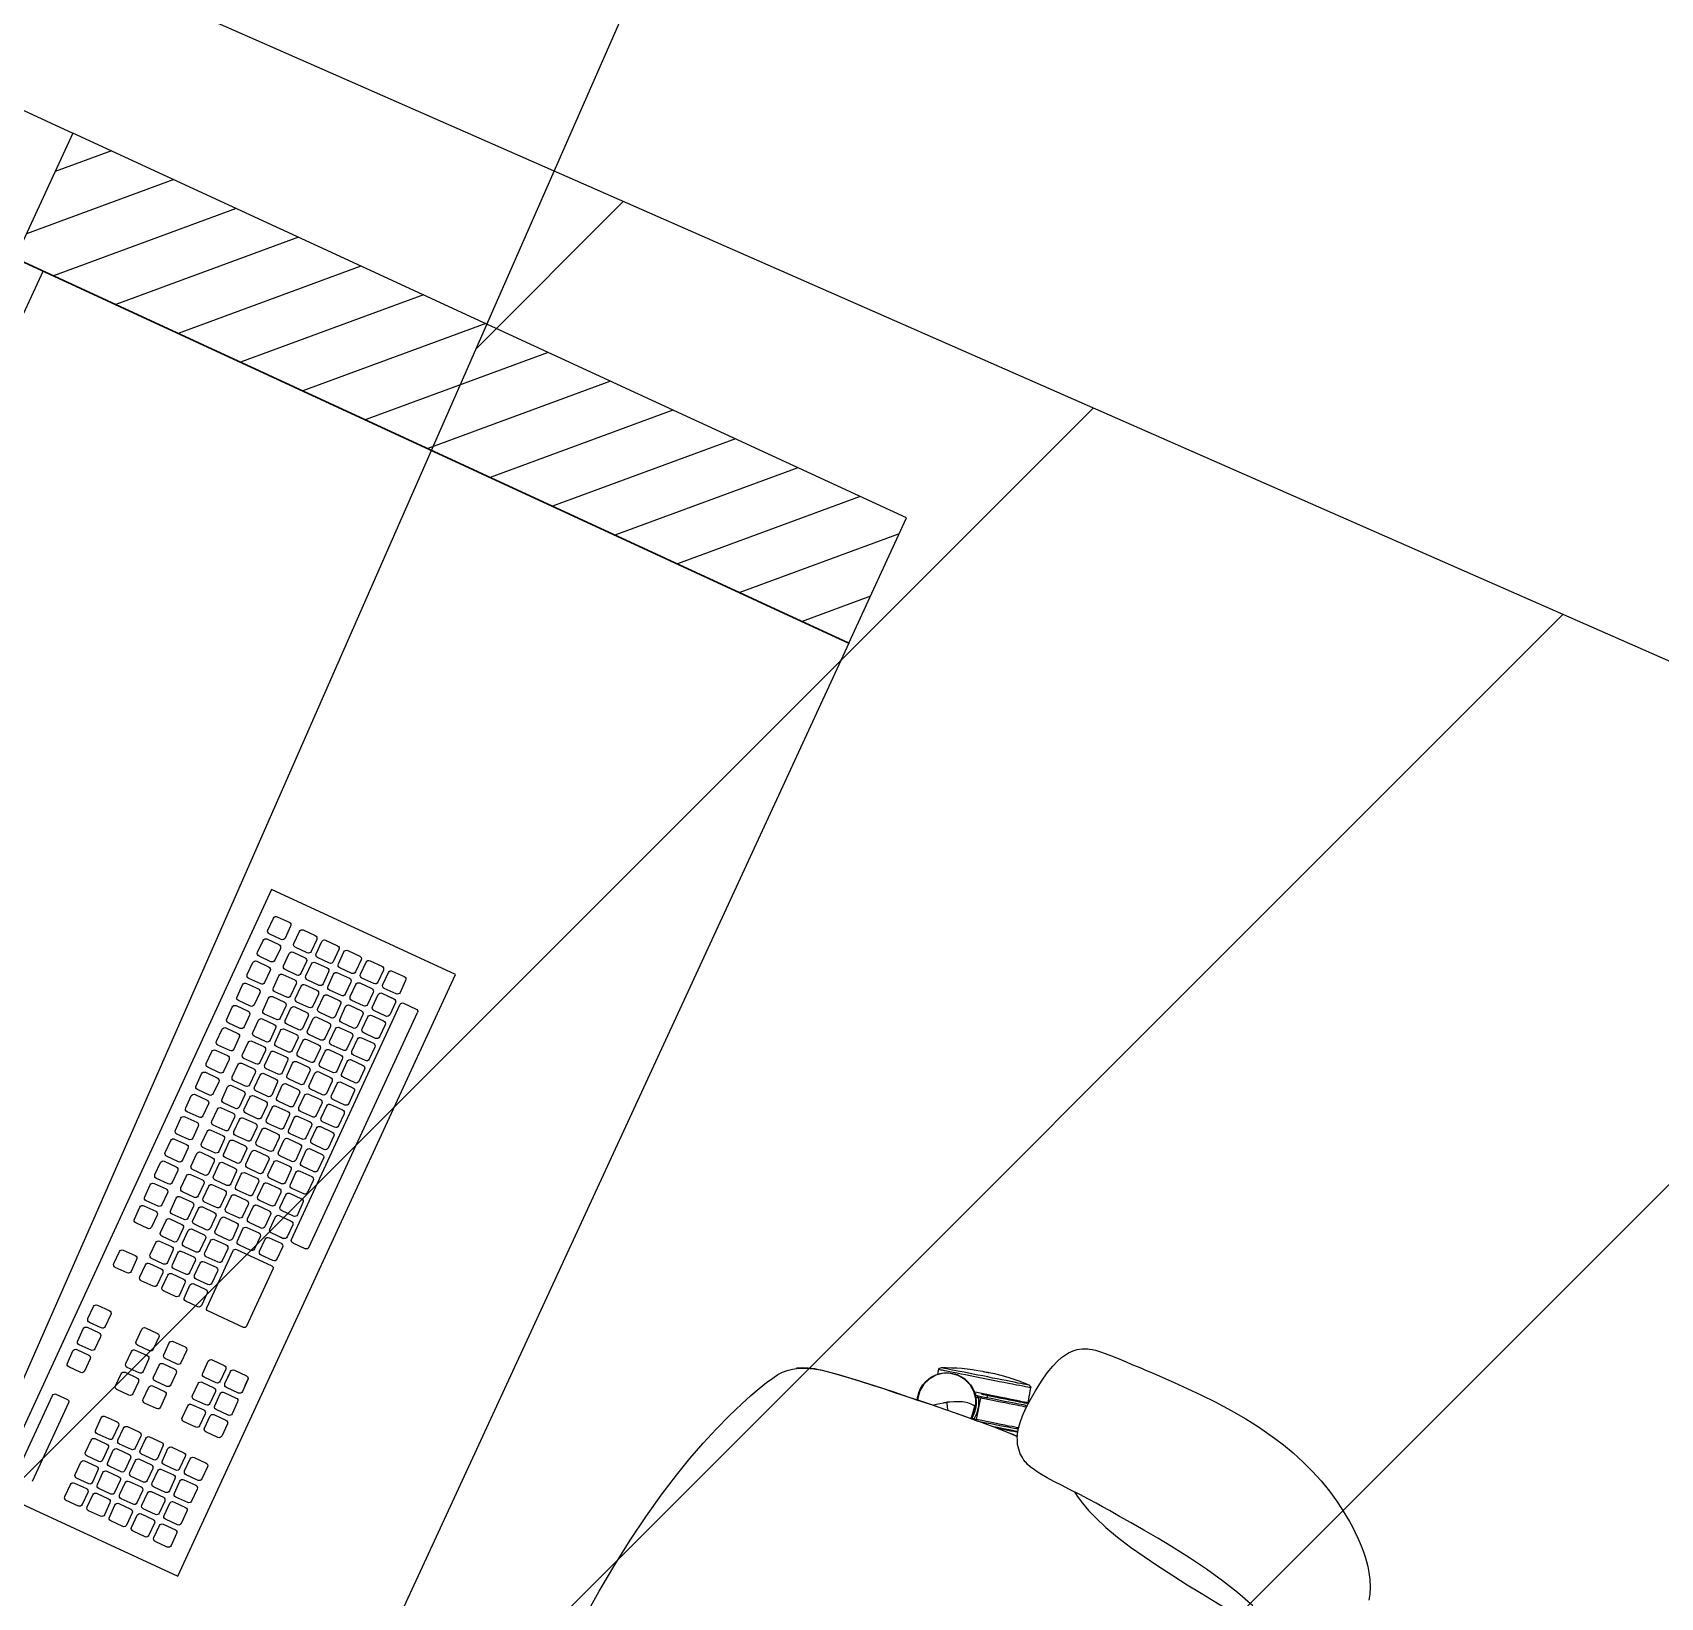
# Model space of a CAD drawing. Header units: millimetres. Extents: x -3 to 87.1, y -29 to 24.
# Drawn here: x 50.957 to 52.02, y 11.609 to 12.632 of the extents above; entities that cross this region are included whole.
import ezdxf

# ---------------------------------------------------------------- set-up
doc = ezdxf.new("R2010")
doc.units = ezdxf.units.MM
doc.layers.add('AR-MOB', color=2, linetype='Continuous')
doc.layers.add('MALHA PARA NUMERAÇÃO DE SALAS', color=1, linetype='Continuous')

# ---------------------------------------------------------------- blocks, each defined once
blk = doc.blocks.new('numeracao de salas anexo2')
at = {"layer": 'MALHA PARA NUMERAÇÃO DE SALAS'}
h = blk.add_hatch(dxfattribs=at)
h.set_pattern_fill('ANSI31', color=256, scale=2.5, style=0)
h.set_pattern_definition([(45, (100.34865, 6.72668), (-0.2209709, 0.2209709), [])])
h.paths.add_polyline_path([(78.9267, -20.5547), (78.0004, -19.7154), (73.4344, -24.7544), (74.3607, -25.5937), (76.2132, -27.2724), (77.8903, -28.792, -0.024814), (81.404, -22.7995), (80.7792, -22.2334)])
h.paths.add_polyline_path([(79.4914, -16.2083), (84.0574, -11.1693), (82.2048, -9.4906), (81.2786, -8.6513), (76.7125, -13.6903)])
h.paths.add_polyline_path([(74.2952, -16.358), (73.369, -15.5186), (71.5164, -13.84), (66.9504, -18.879), (68.8029, -20.5576), (69.7292, -21.397)])
h.paths.add_polyline_path([(73.9337, -11.1723), (78.4997, -6.1333), (76.4235, -4.3092), (75.3579, -3.4294), (71.029, -8.6724), (72.0142, -9.4858)])
h.paths.add_polyline_path([(68.7372, -11.4482), (67.7947, -10.6699), (65.8626, -9.172), (61.779, -14.6093), (63.5462, -15.9794), (64.4083, -16.6912)])
h.paths.add_polyline_path([(62.8755, -7.0457), (61.8654, -6.3574), (59.8039, -5.0433), (56.2372, -10.8329), (58.1228, -12.0348), (59.0467, -12.6644)])
h.paths.add_polyline_path([(56.634, -3.2006), (55.5649, -2.608), (53.3913, -1.4889), (50.3718, -7.5817), (52.3598, -8.6053), (53.3377, -9.1473)])
h.paths.add_polyline_path([(50.0655, 0.0548), (48.9465, 0.5466), (46.6793, 1.4612), (44.2324, -4.8833), (46.3061, -5.7198), (47.3297, -6.1697)])
h.paths.add_polyline_path([(43.2257, 2.6927), (42.0662, 3.0797), (39.7246, 3.782), (39.7228, 3.7825), (37.871, -2.7605), (40.0129, -3.4029), (41.0734, -3.7568)])
h.paths.add_polyline_path([(36.1723, 4.691), (34.9851, 4.9691), (32.586, 5.4539), (31.3415, -1.2312), (33.5334, -1.6741), (34.6219, -1.9291)])
h.paths.add_polyline_path([(28.9666, 6.0419), (27.7546, 6.2008), (25.324, 6.4628), (24.6991, -0.3085), (26.9223, -0.5481), (28.0298, -0.7019)])
h.paths.add_polyline_path([(21.6659, 6.7156), (20.4444, 6.7625), (18, 6.8), (18, 0), (20.2358, -0.0343), (21.3527, -0.0857)])
h.paths.add_polyline_path([(14.25, 6.8), (10.5, 6.8), (10.5, 0), (14.25, 0)])
h.paths.add_polyline_path([(6.75, 6.8), (3, 6.8), (3, 0), (6.75, 0)])
h.paths.add_polyline_path([(10.5, 10.4), (10.5, 17.2), (6.75, 17.2), (6.75, 10.4)])
h.paths.add_polyline_path([(14.25, 10.4), (15.5, 10.4), (18, 10.4), (18, 17.2), (14.25, 17.2)])
h.paths.add_polyline_path([(26.2797, 16.8188), (23.5241, 17.0305), (22.1437, 17.0941), (21.831, 10.3021), (23.1072, 10.2433), (25.6548, 10.0475)])
h.paths.add_polyline_path([(33.2448, 8.9931), (34.4892, 15.6783), (31.7649, 16.1423), (30.3962, 16.3325), (29.4606, 9.598), (30.726, 9.4222)])
h.paths.add_polyline_path([(38.2371, 7.9044), (40.7032, 7.2464), (42.555, 13.7894), (39.8891, 14.5007), (38.5435, 14.8159), (36.9931, 8.1958)])
h.paths.add_polyline_path([(45.577, 5.7028), (47.9747, 4.82), (50.4217, 11.1645), (47.8281, 12.1194), (46.5174, 12.5568), (44.3651, 6.1072)])
h.paths.add_polyline_path([(54.9899, 1.7367), (58.0095, 7.8295), (55.5147, 9.0186), (54.2497, 9.5746), (51.5139, 3.3501), (52.6834, 2.836)])
h.paths.add_polyline_path([(68.0246, -6.2935), (72.1082, -0.8562), (69.8732, 0.7694), (68.7313, 1.5476), (64.9025, -4.0711), (65.9582, -4.7905)])
h.paths.add_polyline_path([(76.5606, -24.8181), (77.711, -24.951), (77.8212, -23.9974), (76.6707, -23.8645)], flags=24)
h.paths.add_polyline_path([(78.7386, -13.5501), (80.2221, -13.7215), (80.3322, -12.7679), (78.8488, -12.5965)], flags=24)
h.paths.add_polyline_path([(69.3105, -18.5022), (70.7606, -18.6697), (70.8708, -17.716), (69.4206, -17.5485)], flags=24)
h.paths.add_polyline_path([(73.3404, -8.3083), (74.7906, -8.4758), (74.9007, -7.5222), (73.4506, -7.3546)], flags=24)
h.paths.add_polyline_path([(64.1798, -13.7228), (65.5967, -13.8865), (65.7069, -12.9328), (64.29, -12.7691)], flags=24)
h.paths.add_polyline_path([(58.3289, -9.6831), (59.6458, -9.8353), (59.756, -8.8816), (58.439, -8.7295)], flags=24)
h.paths.add_polyline_path([(52.4353, -6.0336), (53.7522, -6.1858), (53.8624, -5.2321), (52.5455, -5.08)], flags=24)
h.paths.add_polyline_path([(46.2283, -3.0394), (47.3787, -3.1723), (47.4889, -2.2187), (46.3385, -2.0858)], flags=24)
h.paths.add_polyline_path([(39.6934, -0.6437), (41.1435, -0.8112), (41.2537, 0.1424), (39.8035, 0.31)], flags=24)
h.paths.add_polyline_path([(32.8452, 0.9864), (34.2621, 0.8227), (34.3723, 1.7763), (32.9554, 1.94)], flags=24)
h.paths.add_polyline_path([(26.0913, 2.3261), (27.5415, 2.1586), (27.6516, 3.1122), (26.2015, 3.2798)], flags=24)
h.paths.add_polyline_path([(19.0933, 2.686), (20.5434, 2.5185), (20.6536, 3.4722), (19.2034, 3.6397)], flags=24)
h.paths.add_polyline_path([(11.7477, 2.7289), (12.8982, 2.596), (13.0083, 3.5497), (11.8579, 3.6826)], flags=24)
h.paths.add_polyline_path([(4.0978, 2.7462), (5.548, 2.5787), (5.6582, 3.5323), (4.208, 3.6999)], flags=24)
h.paths.add_polyline_path([(7.8478, 12.9462), (9.298, 12.7787), (9.4082, 13.7323), (7.958, 13.8999)], flags=24)
h.paths.add_polyline_path([(15.3478, 12.9462), (16.798, 12.7787), (16.9082, 13.7323), (15.458, 13.8999)], flags=24)
h.paths.add_polyline_path([(23.0651, 12.5259), (24.5486, 12.3546), (24.6588, 13.3082), (23.1753, 13.4796)], flags=24)
h.paths.add_polyline_path([(31.0926, 11.3351), (32.5428, 11.1676), (32.6529, 12.1212), (31.2028, 12.2888)], flags=24)
h.paths.add_polyline_path([(38.7444, 9.6765), (40.1612, 9.5128), (40.2714, 10.4665), (38.8545, 10.6302)], flags=24)
h.paths.add_polyline_path([(46.2357, 7.2023), (47.6858, 7.0348), (47.796, 7.9884), (46.3459, 8.156)], flags=24)
h.paths.add_polyline_path([(53.3879, 4.1836), (54.7048, 4.0314), (54.815, 4.9851), (53.498, 5.1372)], flags=24)
h.paths.add_polyline_path([(67.1642, -3.6386), (68.4812, -3.7908), (68.5914, -2.8371), (67.2744, -2.685)], flags=24)
blk.add_line((45.9642, -9.2764), (55.621, 12.6945), dxfattribs=at)
blk.add_lwpolyline([(0, 17.2), (18, 17.2), (20.7634, 17.1576), (23.5241, 17.0305), (26.2797, 16.8188), (29.0275, 16.5226), (31.7649, 16.1423), (34.4893, 15.6783), (37.2029, 15.1299), (39.8891, 14.5007), (42.555, 13.7894), (45.2066, 12.9942), (47.8281, 12.1194), (50.4217, 11.1645), (52.9847, 10.1306), (55.5147, 9.0186), (58.0095, 7.8295), (60.4667, 6.5644)], dxfattribs=at)
blk = doc.blocks.new('A$C009E3A51')
blk.add_blockref('numeracao de salas anexo2', (-3.1565, 0.0083))
blk = doc.blocks.new('MESA RECEPÇÃO COM BIOMBO')
at = {"color": 253}
for p, q in [((77.8413, 98.0918), (77.869, 98.1195)), ((77.8413, 98.0469), (77.9139, 98.1195)), ((77.8413, 98.002), (77.9313, 98.092)), ((77.8413, 97.9571), (77.9313, 98.0471)), ((77.8413, 97.9122), (77.9313, 98.0022)), ((77.8413, 97.8673), (77.9313, 97.9573)), ((77.8413, 97.8224), (77.9313, 97.9124)), ((77.8413, 97.7775), (77.9313, 97.8675)), ((77.8413, 97.7326), (77.9313, 97.8226)), ((77.8413, 97.6877), (77.9313, 97.7777)), ((77.8413, 97.6427), (77.9313, 97.7327)), ((77.8413, 97.5978), (77.9313, 97.6878)), ((77.8413, 97.5529), (77.9313, 97.6429)), ((77.8527, 97.5195), (77.9313, 97.598)), ((77.8976, 97.5195), (77.9313, 97.5531))]:
    blk.add_line(p, q, dxfattribs=at)
at = {"color": 3, "lineweight": 30}
blk.add_line((77.9313, 98.1195), (77.9313, 97.5195), dxfattribs=at)
at = {"color": 2}
for p, q in [((77.9313, 98.0995), (79.3313, 98.0995)), ((77.9313, 97.5195), (79.3313, 97.5195))]:
    blk.add_line(p, q, dxfattribs=at)
at = {"color": 252}
for p, q in [((78.5942, 97.7841), (78.5942, 97.7758)), ((78.6525, 97.7857), (78.5958, 97.7857)), ((78.5958, 97.7742), (78.6525, 97.7742)), ((78.4589, 97.7167), (78.4589, 97.6912)), ((78.5016, 97.7183), (78.4605, 97.7183)), ((78.5032, 97.6912), (78.5032, 97.7167)), ((78.267, 97.6962), (78.267, 97.6919)), ((78.4395, 97.6962), (78.4395, 97.6919)), ((78.267, 97.6851), (78.267, 97.6758)), ((78.4379, 97.6867), (78.2686, 97.6867)), ((78.4395, 97.6851), (78.4395, 97.6758)), ((78.4605, 97.6896), (78.5016, 97.6896)), ((78.5373, 97.6867), (78.5329, 97.6867)), ((78.4379, 97.6742), (78.2686, 97.6742)), ((78.5373, 97.6742), (78.5329, 97.6742))]:
    blk.add_line(p, q, dxfattribs=at)
at = {"color": 2}
for points in [[(77.8413, 98.1195), (77.9313, 98.1195), (77.9313, 98.2095), (77.8413, 98.2095)], [(78.6687, 97.6619), (78.2358, 97.6619), (78.2358, 97.7944), (78.6687, 97.7944)]]:
    blk.add_lwpolyline(points, close=True, dxfattribs=at)
at = {"color": 3}
blk.add_lwpolyline([(77.9313, 98.1195), (77.9313, 97.5195), (77.8413, 97.5195), (77.8413, 98.1195), (77.9313, 98.1195)], dxfattribs=at)
at = {"color": 252}
for points in [[(78.2503, 97.7836), (78.2503, 97.775, 0.414214), (78.2522, 97.7731), (78.2608, 97.7731, 0.414214), (78.2627, 97.775), (78.2627, 97.7836, 0.414214), (78.2608, 97.7855), (78.2522, 97.7855, 0.414214)], [(78.2663, 97.7836), (78.2663, 97.775, 0.414214), (78.2682, 97.7731), (78.2768, 97.7731, 0.414214), (78.2787, 97.775), (78.2787, 97.7836, 0.414214), (78.2768, 97.7855), (78.2682, 97.7855, 0.414214)], [(78.2823, 97.7836), (78.2823, 97.775, 0.414214), (78.2842, 97.7731), (78.2928, 97.7731, 0.414214), (78.2947, 97.775), (78.2947, 97.7836, 0.414214), (78.2928, 97.7855), (78.2842, 97.7855, 0.414214)], [(78.2983, 97.7836), (78.2983, 97.775, 0.414214), (78.3002, 97.7731), (78.3088, 97.7731, 0.414214), (78.3107, 97.775), (78.3107, 97.7836, 0.414214), (78.3088, 97.7855), (78.3002, 97.7855, 0.414214)], [(78.3143, 97.7836), (78.3143, 97.775, 0.414214), (78.3162, 97.7731), (78.3248, 97.7731, 0.414214), (78.3267, 97.775), (78.3267, 97.7836, 0.414214), (78.3248, 97.7855), (78.3162, 97.7855, 0.414214)], [(78.3303, 97.7836), (78.3303, 97.775, 0.414214), (78.3322, 97.7731), (78.3408, 97.7731, 0.414214), (78.3427, 97.775), (78.3427, 97.7836, 0.414214), (78.3408, 97.7855), (78.3322, 97.7855, 0.414214)], [(78.3463, 97.7836), (78.3463, 97.775, 0.414214), (78.3482, 97.7731), (78.3568, 97.7731, 0.414214), (78.3587, 97.775), (78.3587, 97.7836, 0.414214), (78.3568, 97.7855), (78.3482, 97.7855, 0.414214)], [(78.3623, 97.7836), (78.3623, 97.775, 0.414214), (78.3642, 97.7731), (78.3728, 97.7731, 0.414214), (78.3747, 97.775), (78.3747, 97.7836, 0.414214), (78.3728, 97.7855), (78.3642, 97.7855, 0.414214)], [(78.3783, 97.7836), (78.3783, 97.775, 0.414214), (78.3802, 97.7731), (78.3888, 97.7731, 0.414214), (78.3907, 97.775), (78.3907, 97.7836, 0.414214), (78.3888, 97.7855), (78.3802, 97.7855, 0.414214)], [(78.3943, 97.7836), (78.3943, 97.775, 0.414214), (78.3962, 97.7731), (78.4048, 97.7731, 0.414214), (78.4067, 97.775), (78.4067, 97.7836, 0.414214), (78.4048, 97.7855), (78.3962, 97.7855, 0.414214)], [(78.4103, 97.7836), (78.4103, 97.775, 0.414214), (78.4122, 97.7731), (78.4208, 97.7731, 0.414214), (78.4227, 97.775), (78.4227, 97.7836, 0.414214), (78.4208, 97.7855), (78.4122, 97.7855, 0.414214)], [(78.4263, 97.7836), (78.4263, 97.775, 0.414214), (78.4282, 97.7731), (78.4368, 97.7731, 0.414214), (78.4387, 97.775), (78.4387, 97.7836, 0.414214), (78.4368, 97.7855), (78.4282, 97.7855, 0.414214)], [(78.4423, 97.7836), (78.4423, 97.775, 0.414214), (78.4442, 97.7731), (78.4528, 97.7731, 0.414214), (78.4547, 97.775), (78.4547, 97.7836, 0.414214), (78.4528, 97.7855), (78.4442, 97.7855, 0.414214)], [(78.4583, 97.7836), (78.4583, 97.775, 0.414214), (78.4602, 97.7731), (78.4688, 97.7731, 0.414214), (78.4707, 97.775), (78.4707, 97.7836, 0.414214), (78.4688, 97.7855), (78.4602, 97.7855, 0.414214)], [(78.4903, 97.7836), (78.4903, 97.775, 0.414214), (78.4922, 97.7731), (78.5008, 97.7731, 0.414214), (78.5027, 97.775), (78.5027, 97.7836, 0.414214), (78.5008, 97.7855), (78.4922, 97.7855, 0.414214)], [(78.53, 97.7839), (78.53, 97.7753, 0.414214), (78.5319, 97.7734), (78.5406, 97.7734, 0.414214), (78.5425, 97.7753), (78.5425, 97.7839, 0.414214), (78.5406, 97.7858), (78.5319, 97.7858, 0.414214)], [(78.546, 97.7839), (78.546, 97.7753, 0.414214), (78.5479, 97.7734), (78.5566, 97.7734, 0.414214), (78.5585, 97.7753), (78.5585, 97.7839, 0.414214), (78.5566, 97.7858), (78.5479, 97.7858, 0.414214)], [(78.562, 97.7839), (78.562, 97.7753, 0.414214), (78.5639, 97.7734), (78.5726, 97.7734, 0.414214), (78.5745, 97.7753), (78.5745, 97.7839, 0.414214), (78.5726, 97.7858), (78.5639, 97.7858, 0.414214)], [(78.251, 97.7645), (78.251, 97.7559, 0.414214), (78.2529, 97.754), (78.2616, 97.754, 0.414214), (78.2635, 97.7559), (78.2635, 97.7645, 0.414214), (78.2616, 97.7664), (78.2529, 97.7664, 0.414214)], [(78.267, 97.7645), (78.267, 97.7559, 0.414214), (78.2689, 97.754), (78.2776, 97.754, 0.414214), (78.2795, 97.7559), (78.2795, 97.7645, 0.414214), (78.2776, 97.7664), (78.2689, 97.7664, 0.414214)], [(78.283, 97.7645), (78.283, 97.7559, 0.414214), (78.2849, 97.754), (78.2936, 97.754, 0.414214), (78.2955, 97.7559), (78.2955, 97.7645, 0.414214), (78.2936, 97.7664), (78.2849, 97.7664, 0.414214)], [(78.299, 97.7645), (78.299, 97.7559, 0.414214), (78.3009, 97.754), (78.3096, 97.754, 0.414214), (78.3115, 97.7559), (78.3115, 97.7645, 0.414214), (78.3096, 97.7664), (78.3009, 97.7664, 0.414214)], [(78.315, 97.7645), (78.315, 97.7559, 0.414214), (78.3169, 97.754), (78.3256, 97.754, 0.414214), (78.3275, 97.7559), (78.3275, 97.7645, 0.414214), (78.3256, 97.7664), (78.3169, 97.7664, 0.414214)], [(78.331, 97.7645), (78.331, 97.7559, 0.414214), (78.3329, 97.754), (78.3416, 97.754, 0.414214), (78.3435, 97.7559), (78.3435, 97.7645, 0.414214), (78.3416, 97.7664), (78.3329, 97.7664, 0.414214)], [(78.347, 97.7645), (78.347, 97.7559, 0.414214), (78.3489, 97.754), (78.3576, 97.754, 0.414214), (78.3595, 97.7559), (78.3595, 97.7645, 0.414214), (78.3576, 97.7664), (78.3489, 97.7664, 0.414214)], [(78.363, 97.7645), (78.363, 97.7559, 0.414214), (78.3649, 97.754), (78.3736, 97.754, 0.414214), (78.3755, 97.7559), (78.3755, 97.7645, 0.414214), (78.3736, 97.7664), (78.3649, 97.7664, 0.414214)], [(78.379, 97.7645), (78.379, 97.7559, 0.414214), (78.3809, 97.754), (78.3896, 97.754, 0.414214), (78.3915, 97.7559), (78.3915, 97.7645, 0.414214), (78.3896, 97.7664), (78.3809, 97.7664, 0.414214)], [(78.395, 97.7645), (78.395, 97.7559, 0.414214), (78.3969, 97.754), (78.4056, 97.754, 0.414214), (78.4075, 97.7559), (78.4075, 97.7645, 0.414214), (78.4056, 97.7664), (78.3969, 97.7664, 0.414214)], [(78.411, 97.7645), (78.411, 97.7559, 0.414214), (78.4129, 97.754), (78.4216, 97.754, 0.414214), (78.4235, 97.7559), (78.4235, 97.7645, 0.414214), (78.4216, 97.7664), (78.4129, 97.7664, 0.414214)], [(78.427, 97.7645), (78.427, 97.7559, 0.414214), (78.4289, 97.754), (78.4376, 97.754, 0.414214), (78.4395, 97.7559), (78.4395, 97.7645, 0.414214), (78.4376, 97.7664), (78.4289, 97.7664, 0.414214)], [(78.443, 97.7645), (78.443, 97.7559, 0.414214), (78.4449, 97.754), (78.4536, 97.754, 0.414214), (78.4555, 97.7559), (78.4555, 97.7645, 0.414214), (78.4536, 97.7664), (78.4449, 97.7664, 0.414214)], [(78.459, 97.7645), (78.459, 97.7559, 0.414214), (78.4609, 97.754), (78.4696, 97.754, 0.414214), (78.4715, 97.7559), (78.4715, 97.7645, 0.414214), (78.4696, 97.7664), (78.4609, 97.7664, 0.414214)], [(78.475, 97.7645), (78.475, 97.7559, 0.414214), (78.4769, 97.754), (78.4856, 97.754, 0.414214), (78.4875, 97.7559), (78.4875, 97.7645, 0.414214), (78.4856, 97.7664), (78.4769, 97.7664, 0.414214)], [(78.491, 97.7645), (78.491, 97.7559, 0.414214), (78.4929, 97.754), (78.5016, 97.754, 0.414214), (78.5035, 97.7559), (78.5035, 97.7645, 0.414214), (78.5016, 97.7664), (78.4929, 97.7664, 0.414214)], [(78.251, 97.7485), (78.251, 97.7399, 0.414214), (78.2529, 97.738), (78.2616, 97.738, 0.414214), (78.2635, 97.7399), (78.2635, 97.7485, 0.414214), (78.2616, 97.7504), (78.2529, 97.7504, 0.414214)], [(78.267, 97.7485), (78.267, 97.7399, 0.414214), (78.2689, 97.738), (78.2776, 97.738, 0.414214), (78.2795, 97.7399), (78.2795, 97.7485, 0.414214), (78.2776, 97.7504), (78.2689, 97.7504, 0.414214)], [(78.283, 97.7485), (78.283, 97.7399, 0.414214), (78.2849, 97.738), (78.2936, 97.738, 0.414214), (78.2955, 97.7399), (78.2955, 97.7485, 0.414214), (78.2936, 97.7504), (78.2849, 97.7504, 0.414214)], [(78.299, 97.7485), (78.299, 97.7399, 0.414214), (78.3009, 97.738), (78.3096, 97.738, 0.414214), (78.3115, 97.7399), (78.3115, 97.7485, 0.414214), (78.3096, 97.7504), (78.3009, 97.7504, 0.414214)], [(78.315, 97.7485), (78.315, 97.7399, 0.414214), (78.3169, 97.738), (78.3256, 97.738, 0.414214), (78.3275, 97.7399), (78.3275, 97.7485, 0.414214), (78.3256, 97.7504), (78.3169, 97.7504, 0.414214)], [(78.331, 97.7485), (78.331, 97.7399, 0.414214), (78.3329, 97.738), (78.3416, 97.738, 0.414214), (78.3435, 97.7399), (78.3435, 97.7485, 0.414214), (78.3416, 97.7504), (78.3329, 97.7504, 0.414214)], [(78.347, 97.7485), (78.347, 97.7399, 0.414214), (78.3489, 97.738), (78.3576, 97.738, 0.414214), (78.3595, 97.7399), (78.3595, 97.7485, 0.414214), (78.3576, 97.7504), (78.3489, 97.7504, 0.414214)], [(78.363, 97.7485), (78.363, 97.7399, 0.414214), (78.3649, 97.738), (78.3736, 97.738, 0.414214), (78.3755, 97.7399), (78.3755, 97.7485, 0.414214), (78.3736, 97.7504), (78.3649, 97.7504, 0.414214)], [(78.379, 97.7485), (78.379, 97.7399, 0.414214), (78.3809, 97.738), (78.3896, 97.738, 0.414214), (78.3915, 97.7399), (78.3915, 97.7485, 0.414214), (78.3896, 97.7504), (78.3809, 97.7504, 0.414214)], [(78.395, 97.7485), (78.395, 97.7399, 0.414214), (78.3969, 97.738), (78.4056, 97.738, 0.414214), (78.4075, 97.7399), (78.4075, 97.7485, 0.414214), (78.4056, 97.7504), (78.3969, 97.7504, 0.414214)], [(78.411, 97.7485), (78.411, 97.7399, 0.414214), (78.4129, 97.738), (78.4216, 97.738, 0.414214), (78.4235, 97.7399), (78.4235, 97.7485, 0.414214), (78.4216, 97.7504), (78.4129, 97.7504, 0.414214)], [(78.427, 97.7485), (78.427, 97.7399, 0.414214), (78.4289, 97.738), (78.4376, 97.738, 0.414214), (78.4395, 97.7399), (78.4395, 97.7485, 0.414214), (78.4376, 97.7504), (78.4289, 97.7504, 0.414214)], [(78.443, 97.7485), (78.443, 97.7399, 0.414214), (78.4449, 97.738), (78.4536, 97.738, 0.414214), (78.4555, 97.7399), (78.4555, 97.7485, 0.414214), (78.4536, 97.7504), (78.4449, 97.7504, 0.414214)], [(78.459, 97.7485), (78.459, 97.7399, 0.414214), (78.4609, 97.738), (78.4696, 97.738, 0.414214), (78.4715, 97.7399), (78.4715, 97.7485, 0.414214), (78.4696, 97.7504), (78.4609, 97.7504, 0.414214)], [(78.475, 97.7485), (78.475, 97.7399, 0.414214), (78.4769, 97.738), (78.4856, 97.738, 0.414214), (78.4875, 97.7399), (78.4875, 97.7485, 0.414214), (78.4856, 97.7504), (78.4769, 97.7504, 0.414214)], [(78.491, 97.7485), (78.491, 97.7399, 0.414214), (78.4929, 97.738), (78.5016, 97.738, 0.414214), (78.5035, 97.7399), (78.5035, 97.7485, 0.414214), (78.5016, 97.7504), (78.4929, 97.7504, 0.414214)], [(78.5303, 97.7491), (78.5303, 97.7405, 0.414214), (78.5322, 97.7386), (78.5409, 97.7386, 0.414214), (78.5428, 97.7405), (78.5428, 97.7491, 0.414214), (78.5409, 97.751), (78.5322, 97.751, 0.414214)], [(78.5463, 97.7491), (78.5463, 97.7405, 0.414214), (78.5482, 97.7386), (78.5569, 97.7386, 0.414214), (78.5588, 97.7405), (78.5588, 97.7491, 0.414214), (78.5569, 97.751), (78.5482, 97.751, 0.414214)], [(78.5623, 97.7491), (78.5623, 97.7405, 0.414214), (78.5642, 97.7386), (78.5729, 97.7386, 0.414214), (78.5748, 97.7405), (78.5748, 97.7491, 0.414214), (78.5729, 97.751), (78.5642, 97.751, 0.414214)], [(78.5939, 97.7488), (78.5939, 97.7401, 0.414214), (78.5958, 97.7383), (78.6045, 97.7383, 0.414214), (78.6064, 97.7401), (78.6064, 97.7488, 0.414214), (78.6045, 97.7507), (78.5958, 97.7507, 0.414214)], [(78.6099, 97.7488), (78.6099, 97.7401, 0.414214), (78.6118, 97.7383), (78.6205, 97.7383, 0.414214), (78.6224, 97.7401), (78.6224, 97.7488, 0.414214), (78.6205, 97.7507), (78.6118, 97.7507, 0.414214)], [(78.6259, 97.7488), (78.6259, 97.7401, 0.414214), (78.6278, 97.7383), (78.6365, 97.7383, 0.414214), (78.6384, 97.7401), (78.6384, 97.7488, 0.414214), (78.6365, 97.7507), (78.6278, 97.7507, 0.414214)], [(78.6419, 97.7488), (78.6419, 97.7401, 0.414214), (78.6438, 97.7383), (78.6525, 97.7383, 0.414214), (78.6544, 97.7401), (78.6544, 97.7488, 0.414214), (78.6525, 97.7507), (78.6438, 97.7507, 0.414214)], [(78.251, 97.7325), (78.251, 97.7239, 0.414214), (78.2529, 97.722), (78.2616, 97.722, 0.414214), (78.2635, 97.7239), (78.2635, 97.7325, 0.414214), (78.2616, 97.7344), (78.2529, 97.7344, 0.414214)], [(78.267, 97.7325), (78.267, 97.7239, 0.414214), (78.2689, 97.722), (78.2776, 97.722, 0.414214), (78.2795, 97.7239), (78.2795, 97.7325, 0.414214), (78.2776, 97.7344), (78.2689, 97.7344, 0.414214)], [(78.283, 97.7325), (78.283, 97.7239, 0.414214), (78.2849, 97.722), (78.2936, 97.722, 0.414214), (78.2955, 97.7239), (78.2955, 97.7325, 0.414214), (78.2936, 97.7344), (78.2849, 97.7344, 0.414214)], [(78.299, 97.7325), (78.299, 97.7239, 0.414214), (78.3009, 97.722), (78.3096, 97.722, 0.414214), (78.3115, 97.7239), (78.3115, 97.7325, 0.414214), (78.3096, 97.7344), (78.3009, 97.7344, 0.414214)], [(78.315, 97.7325), (78.315, 97.7239, 0.414214), (78.3169, 97.722), (78.3256, 97.722, 0.414214), (78.3275, 97.7239), (78.3275, 97.7325, 0.414214), (78.3256, 97.7344), (78.3169, 97.7344, 0.414214)], [(78.331, 97.7325), (78.331, 97.7239, 0.414214), (78.3329, 97.722), (78.3416, 97.722, 0.414214), (78.3435, 97.7239), (78.3435, 97.7325, 0.414214), (78.3416, 97.7344), (78.3329, 97.7344, 0.414214)], [(78.347, 97.7325), (78.347, 97.7239, 0.414214), (78.3489, 97.722), (78.3576, 97.722, 0.414214), (78.3595, 97.7239), (78.3595, 97.7325, 0.414214), (78.3576, 97.7344), (78.3489, 97.7344, 0.414214)], [(78.363, 97.7325), (78.363, 97.7239, 0.414214), (78.3649, 97.722), (78.3736, 97.722, 0.414214), (78.3755, 97.7239), (78.3755, 97.7325, 0.414214), (78.3736, 97.7344), (78.3649, 97.7344, 0.414214)], [(78.379, 97.7325), (78.379, 97.7239, 0.414214), (78.3809, 97.722), (78.3896, 97.722, 0.414214), (78.3915, 97.7239), (78.3915, 97.7325, 0.414214), (78.3896, 97.7344), (78.3809, 97.7344, 0.414214)], [(78.395, 97.7325), (78.395, 97.7239, 0.414214), (78.3969, 97.722), (78.4056, 97.722, 0.414214), (78.4075, 97.7239), (78.4075, 97.7325, 0.414214), (78.4056, 97.7344), (78.3969, 97.7344, 0.414214)], [(78.411, 97.7325), (78.411, 97.7239, 0.414214), (78.4129, 97.722), (78.4216, 97.722, 0.414214), (78.4235, 97.7239), (78.4235, 97.7325, 0.414214), (78.4216, 97.7344), (78.4129, 97.7344, 0.414214)], [(78.427, 97.7325), (78.427, 97.7239, 0.414214), (78.4289, 97.722), (78.4376, 97.722, 0.414214), (78.4395, 97.7239), (78.4395, 97.7325, 0.414214), (78.4376, 97.7344), (78.4289, 97.7344, 0.414214)], [(78.443, 97.7325), (78.443, 97.7239, 0.414214), (78.4449, 97.722), (78.4536, 97.722, 0.414214), (78.4555, 97.7239), (78.4555, 97.7325, 0.414214), (78.4536, 97.7344), (78.4449, 97.7344, 0.414214)], [(78.459, 97.7325), (78.459, 97.7239, 0.414214), (78.4609, 97.722), (78.4696, 97.722, 0.414214), (78.4715, 97.7239), (78.4715, 97.7325, 0.414214), (78.4696, 97.7344), (78.4609, 97.7344, 0.414214)], [(78.475, 97.7325), (78.475, 97.7239, 0.414214), (78.4769, 97.722), (78.4856, 97.722, 0.414214), (78.4875, 97.7239), (78.4875, 97.7325, 0.414214), (78.4856, 97.7344), (78.4769, 97.7344, 0.414214)], [(78.491, 97.7325), (78.491, 97.7239, 0.414214), (78.4929, 97.722), (78.5016, 97.722, 0.414214), (78.5035, 97.7239), (78.5035, 97.7325, 0.414214), (78.5016, 97.7344), (78.4929, 97.7344, 0.414214)], [(78.5939, 97.7328), (78.5939, 97.7241, 0.414214), (78.5958, 97.7223), (78.6045, 97.7223, 0.414214), (78.6064, 97.7241), (78.6064, 97.7328, 0.414214), (78.6045, 97.7347), (78.5958, 97.7347, 0.414214)], [(78.6099, 97.7328), (78.6099, 97.7241, 0.414214), (78.6118, 97.7223), (78.6205, 97.7223, 0.414214), (78.6224, 97.7241), (78.6224, 97.7328, 0.414214), (78.6205, 97.7347), (78.6118, 97.7347, 0.414214)], [(78.6259, 97.7328), (78.6259, 97.7241, 0.414214), (78.6278, 97.7223), (78.6365, 97.7223, 0.414214), (78.6384, 97.7241), (78.6384, 97.7328, 0.414214), (78.6365, 97.7347), (78.6278, 97.7347, 0.414214)], [(78.6419, 97.7328), (78.6419, 97.7241, 0.414214), (78.6438, 97.7223), (78.6525, 97.7223, 0.414214), (78.6544, 97.7241), (78.6544, 97.7328, 0.414214), (78.6525, 97.7347), (78.6438, 97.7347, 0.414214)], [(78.5308, 97.729), (78.5308, 97.7204, 0.414214), (78.5327, 97.7185), (78.5413, 97.7185, 0.414214), (78.5432, 97.7204), (78.5432, 97.729, 0.414214), (78.5413, 97.7309), (78.5327, 97.7309, 0.414214)], [(78.5468, 97.729), (78.5468, 97.7204, 0.414214), (78.5487, 97.7185), (78.5573, 97.7185, 0.414214), (78.5592, 97.7204), (78.5592, 97.729, 0.414214), (78.5573, 97.7309), (78.5487, 97.7309, 0.414214)], [(78.5628, 97.729), (78.5628, 97.7204, 0.414214), (78.5647, 97.7185), (78.5733, 97.7185, 0.414214), (78.5752, 97.7204), (78.5752, 97.729, 0.414214), (78.5733, 97.7309), (78.5647, 97.7309, 0.414214)], [(78.251, 97.7165), (78.251, 97.7079, 0.414214), (78.2529, 97.706), (78.2616, 97.706, 0.414214), (78.2635, 97.7079), (78.2635, 97.7165, 0.414214), (78.2616, 97.7184), (78.2529, 97.7184, 0.414214)], [(78.267, 97.7165), (78.267, 97.7079, 0.414214), (78.2689, 97.706), (78.2776, 97.706, 0.414214), (78.2795, 97.7079), (78.2795, 97.7165, 0.414214), (78.2776, 97.7184), (78.2689, 97.7184, 0.414214)], [(78.283, 97.7165), (78.283, 97.7079, 0.414214), (78.2849, 97.706), (78.2936, 97.706, 0.414214), (78.2955, 97.7079), (78.2955, 97.7165, 0.414214), (78.2936, 97.7184), (78.2849, 97.7184, 0.414214)], [(78.299, 97.7165), (78.299, 97.7079, 0.414214), (78.3009, 97.706), (78.3096, 97.706, 0.414214), (78.3115, 97.7079), (78.3115, 97.7165, 0.414214), (78.3096, 97.7184), (78.3009, 97.7184, 0.414214)], [(78.315, 97.7165), (78.315, 97.7079, 0.414214), (78.3169, 97.706), (78.3256, 97.706, 0.414214), (78.3275, 97.7079), (78.3275, 97.7165, 0.414214), (78.3256, 97.7184), (78.3169, 97.7184, 0.414214)], [(78.331, 97.7165), (78.331, 97.7079, 0.414214), (78.3329, 97.706), (78.3416, 97.706, 0.414214), (78.3435, 97.7079), (78.3435, 97.7165, 0.414214), (78.3416, 97.7184), (78.3329, 97.7184, 0.414214)], [(78.347, 97.7165), (78.347, 97.7079, 0.414214), (78.3489, 97.706), (78.3576, 97.706, 0.414214), (78.3595, 97.7079), (78.3595, 97.7165, 0.414214), (78.3576, 97.7184), (78.3489, 97.7184, 0.414214)], [(78.363, 97.7165), (78.363, 97.7079, 0.414214), (78.3649, 97.706), (78.3736, 97.706, 0.414214), (78.3755, 97.7079), (78.3755, 97.7165, 0.414214), (78.3736, 97.7184), (78.3649, 97.7184, 0.414214)], [(78.379, 97.7165), (78.379, 97.7079, 0.414214), (78.3809, 97.706), (78.3896, 97.706, 0.414214), (78.3915, 97.7079), (78.3915, 97.7165, 0.414214), (78.3896, 97.7184), (78.3809, 97.7184, 0.414214)], [(78.395, 97.7165), (78.395, 97.7079, 0.414214), (78.3969, 97.706), (78.4056, 97.706, 0.414214), (78.4075, 97.7079), (78.4075, 97.7165, 0.414214), (78.4056, 97.7184), (78.3969, 97.7184, 0.414214)], [(78.411, 97.7165), (78.411, 97.7079, 0.414214), (78.4129, 97.706), (78.4216, 97.706, 0.414214), (78.4235, 97.7079), (78.4235, 97.7165, 0.414214), (78.4216, 97.7184), (78.4129, 97.7184, 0.414214)], [(78.427, 97.7165), (78.427, 97.7079, 0.414214), (78.4289, 97.706), (78.4376, 97.706, 0.414214), (78.4395, 97.7079), (78.4395, 97.7165, 0.414214), (78.4376, 97.7184), (78.4289, 97.7184, 0.414214)], [(78.443, 97.7165), (78.443, 97.7079, 0.414214), (78.4449, 97.706), (78.4536, 97.706, 0.414214), (78.4555, 97.7079), (78.4555, 97.7165, 0.414214), (78.4536, 97.7184), (78.4449, 97.7184, 0.414214)], [(78.5939, 97.7168), (78.5939, 97.7081, 0.414214), (78.5958, 97.7063), (78.6045, 97.7063, 0.414214), (78.6064, 97.7081), (78.6064, 97.7168, 0.414214), (78.6045, 97.7187), (78.5958, 97.7187, 0.414214)], [(78.6099, 97.7168), (78.6099, 97.7081, 0.414214), (78.6118, 97.7063), (78.6205, 97.7063, 0.414214), (78.6224, 97.7081), (78.6224, 97.7168, 0.414214), (78.6205, 97.7187), (78.6118, 97.7187, 0.414214)], [(78.6259, 97.7168), (78.6259, 97.7081, 0.414214), (78.6278, 97.7063), (78.6365, 97.7063, 0.414214), (78.6384, 97.7081), (78.6384, 97.7168, 0.414214), (78.6365, 97.7187), (78.6278, 97.7187, 0.414214)], [(78.6419, 97.7168), (78.6419, 97.7081, 0.414214), (78.6438, 97.7063), (78.6525, 97.7063, 0.414214), (78.6544, 97.7081), (78.6544, 97.7168, 0.414214), (78.6525, 97.7187), (78.6438, 97.7187, 0.414214)], [(78.251, 97.7005), (78.251, 97.6919, 0.414214), (78.2529, 97.69), (78.2616, 97.69, 0.414214), (78.2635, 97.6919), (78.2635, 97.7005, 0.414214), (78.2616, 97.7024), (78.2529, 97.7024, 0.414214)], [(78.267, 97.7005), (78.267, 97.6919, 0.414214), (78.2689, 97.69), (78.2776, 97.69, 0.414214), (78.2795, 97.6919), (78.2795, 97.7005, 0.414214), (78.2776, 97.7024), (78.2689, 97.7024, 0.414214)], [(78.283, 97.7005), (78.283, 97.6919, 0.414214), (78.2849, 97.69), (78.2936, 97.69, 0.414214), (78.2955, 97.6919), (78.2955, 97.7005, 0.414214), (78.2936, 97.7024), (78.2849, 97.7024, 0.414214)], [(78.299, 97.7005), (78.299, 97.6919, 0.414214), (78.3009, 97.69), (78.3096, 97.69, 0.414214), (78.3115, 97.6919), (78.3115, 97.7005, 0.414214), (78.3096, 97.7024), (78.3009, 97.7024, 0.414214)], [(78.315, 97.7005), (78.315, 97.6919, 0.414214), (78.3169, 97.69), (78.3256, 97.69, 0.414214), (78.3275, 97.6919), (78.3275, 97.7005, 0.414214), (78.3256, 97.7024), (78.3169, 97.7024, 0.414214)], [(78.331, 97.7005), (78.331, 97.6919, 0.414214), (78.3329, 97.69), (78.3416, 97.69, 0.414214), (78.3435, 97.6919), (78.3435, 97.7005, 0.414214), (78.3416, 97.7024), (78.3329, 97.7024, 0.414214)], [(78.347, 97.7005), (78.347, 97.6919, 0.414214), (78.3489, 97.69), (78.3576, 97.69, 0.414214), (78.3595, 97.6919), (78.3595, 97.7005, 0.414214), (78.3576, 97.7024), (78.3489, 97.7024, 0.414214)], [(78.363, 97.7005), (78.363, 97.6919, 0.414214), (78.3649, 97.69), (78.3736, 97.69, 0.414214), (78.3755, 97.6919), (78.3755, 97.7005, 0.414214), (78.3736, 97.7024), (78.3649, 97.7024, 0.414214)], [(78.379, 97.7005), (78.379, 97.6919, 0.414214), (78.3809, 97.69), (78.3896, 97.69, 0.414214), (78.3915, 97.6919), (78.3915, 97.7005, 0.414214), (78.3896, 97.7024), (78.3809, 97.7024, 0.414214)], [(78.395, 97.7005), (78.395, 97.6919, 0.414214), (78.3969, 97.69), (78.4056, 97.69, 0.414214), (78.4075, 97.6919), (78.4075, 97.7005, 0.414214), (78.4056, 97.7024), (78.3969, 97.7024, 0.414214)], [(78.411, 97.7005), (78.411, 97.6919, 0.414214), (78.4129, 97.69), (78.4216, 97.69, 0.414214), (78.4235, 97.6919), (78.4235, 97.7005, 0.414214), (78.4216, 97.7024), (78.4129, 97.7024, 0.414214)], [(78.427, 97.7005), (78.427, 97.6919, 0.414214), (78.4289, 97.69), (78.4376, 97.69, 0.414214), (78.4395, 97.6919), (78.4395, 97.7005, 0.414214), (78.4376, 97.7024), (78.4289, 97.7024, 0.414214)], [(78.443, 97.7005), (78.443, 97.6919, 0.414214), (78.4449, 97.69), (78.4536, 97.69, 0.414214), (78.4555, 97.6919), (78.4555, 97.7005, 0.414214), (78.4536, 97.7024), (78.4449, 97.7024, 0.414214)], [(78.5311, 97.7008), (78.5311, 97.6921, 0.414214), (78.5329, 97.6902), (78.5416, 97.6902, 0.414214), (78.5435, 97.6921), (78.5435, 97.7008, 0.414214), (78.5416, 97.7027), (78.5329, 97.7027, 0.414214)], [(78.5471, 97.7008), (78.5471, 97.6921, 0.414214), (78.5489, 97.6902), (78.5576, 97.6902, 0.414214), (78.5595, 97.6921), (78.5595, 97.7008, 0.414214), (78.5576, 97.7027), (78.5489, 97.7027, 0.414214)], [(78.5631, 97.7008), (78.5631, 97.6921, 0.414214), (78.5649, 97.6902), (78.5736, 97.6902, 0.414214), (78.5755, 97.6921), (78.5755, 97.7008, 0.414214), (78.5736, 97.7027), (78.5649, 97.7027, 0.414214)], [(78.5939, 97.7008), (78.5939, 97.6921, 0.414214), (78.5958, 97.6903), (78.6045, 97.6903, 0.414214), (78.6064, 97.6921), (78.6064, 97.7008, 0.414214), (78.6045, 97.7027), (78.5958, 97.7027, 0.414214)], [(78.6099, 97.7008), (78.6099, 97.6921, 0.414214), (78.6118, 97.6903), (78.6205, 97.6903, 0.414214), (78.6224, 97.6921), (78.6224, 97.7008, 0.414214), (78.6205, 97.7027), (78.6118, 97.7027, 0.414214)], [(78.6259, 97.7008), (78.6259, 97.6921, 0.414214), (78.6278, 97.6903), (78.6365, 97.6903, 0.414214), (78.6384, 97.6921), (78.6384, 97.7008, 0.414214), (78.6365, 97.7027), (78.6278, 97.7027, 0.414214)], [(78.6419, 97.7008), (78.6419, 97.6921, 0.414214), (78.6438, 97.6903), (78.6525, 97.6903, 0.414214), (78.6544, 97.6921), (78.6544, 97.7008, 0.414214), (78.6525, 97.7027), (78.6438, 97.7027, 0.414214)], [(78.5311, 97.6848), (78.5311, 97.6761, 0.414214), (78.5329, 97.6742), (78.5416, 97.6742, 0.414214), (78.5435, 97.6761), (78.5435, 97.6848, 0.414214), (78.5416, 97.6867), (78.5329, 97.6867, 0.414214)], [(78.5471, 97.6848), (78.5471, 97.6761, 0.414214), (78.5489, 97.6742), (78.5576, 97.6742, 0.414214), (78.5595, 97.6761), (78.5595, 97.6848, 0.414214), (78.5576, 97.6867), (78.5489, 97.6867, 0.414214)], [(78.5631, 97.6848), (78.5631, 97.6761, 0.414214), (78.5649, 97.6742), (78.5736, 97.6742, 0.414214), (78.5755, 97.6761), (78.5755, 97.6848, 0.414214), (78.5736, 97.6867), (78.5649, 97.6867, 0.414214)], [(78.5939, 97.6848), (78.5939, 97.6761, 0.414214), (78.5958, 97.6743), (78.6045, 97.6743, 0.414214), (78.6064, 97.6761), (78.6064, 97.6848, 0.414214), (78.6045, 97.6867), (78.5958, 97.6867, 0.414214)], [(78.6099, 97.6848), (78.6099, 97.6761, 0.414214), (78.6118, 97.6743), (78.6205, 97.6743, 0.414214), (78.6224, 97.6761), (78.6224, 97.6848, 0.414214), (78.6205, 97.6867), (78.6118, 97.6867, 0.414214)], [(78.6259, 97.6848), (78.6259, 97.6761, 0.414214), (78.6278, 97.6743), (78.6365, 97.6743, 0.414214), (78.6384, 97.6761), (78.6384, 97.6848, 0.414214), (78.6365, 97.6867), (78.6278, 97.6867, 0.414214)], [(78.6419, 97.6848), (78.6419, 97.6761, 0.414214), (78.6438, 97.6743), (78.6525, 97.6743, 0.414214), (78.6544, 97.6761), (78.6544, 97.6848, 0.414214), (78.6525, 97.6867), (78.6438, 97.6867, 0.414214)]]:
    blk.add_lwpolyline(points, format="xyb", close=True, dxfattribs=at)
for centre, start, end in [((78.5958, 97.7841), 90, 180), ((78.5958, 97.7758), 180, 270), ((78.4605, 97.7167), 90, 180), ((78.5016, 97.7167), 0, 90), ((78.4605, 97.6912), 180, 270), ((78.5016, 97.6912), 270, 0), ((78.2686, 97.6851), 90, 180), ((78.4379, 97.6851), 0, 90), ((78.2686, 97.6758), 180, 270), ((78.4379, 97.6758), 270, 0)]:
    blk.add_arc(centre, 0.0016, start, end, dxfattribs=at)
blk = doc.blocks.new('A$C1E86606E')
at = {"color": 1, "linetype": 'Continuous'}
for p, q in [((0.0816, 0.5963), (0.0805, 0.5866)), ((0.0609, 0.593), (0.0577, 0.5938)), ((0.063, 0.5649), (0.0615, 0.5653)), ((0.0622, 0.5612), (0.0628, 0.5639)), ((0.0631, 0.5648), (0.0627, 0.5652)), ((0.0597, 0.5579), (0.0612, 0.5575)), ((0.0633, 0.5628), (0.0629, 0.561)), ((0.077, 0.5575), (0.0629, 0.561)), ((0.0696, 0.5617), (0.0695, 0.5624)), ((0.077, 0.5575), (0.0775, 0.5593)), ((0.043, 0.5345), (0.0528, 0.532))]:
    blk.add_line(p, q, dxfattribs=at)
at = {"color": 1, "linetype": 'Continuous', "flags": 128}
for points in [[(0.3041, 0.7344), (0.2834, 0.7329), (0.2635, 0.7311), (0.2446, 0.7288), (0.2266, 0.726), (0.2095, 0.723), (0.1934, 0.7195), (0.1797, 0.7162), (0.1671, 0.7126), (0.1551, 0.7089), (0.1437, 0.7048), (0.1331, 0.7007), (0.1256, 0.6976), (0.1191, 0.6947), (0.1136, 0.692), (0.1092, 0.6896), (0.1056, 0.6875), (0.1029, 0.6854), (0.1006, 0.6832), (0.0984, 0.6804), (0.0961, 0.6768), (0.094, 0.6726), (0.0922, 0.6678), (0.0908, 0.6625), (0.0897, 0.6567), (0.0886, 0.6505), (0.0876, 0.6437), (0.0866, 0.6363), (0.0855, 0.6279), (0.0846, 0.6212), (0.0838, 0.6143), (0.0831, 0.6079), (0.0824, 0.6025), (0.0819, 0.5979), (0.0811, 0.5917), (0.0803, 0.5847), (0.0795, 0.5774), (0.0784, 0.5669), (0.0775, 0.5564)], [(0.0967, 0.6781), (0.0935, 0.6719), (0.0909, 0.6634), (0.0887, 0.6518), (0.087, 0.6398), (0.0853, 0.6277), (0.0837, 0.6142), (0.0825, 0.6038), (0.0816, 0.5967), (0.0808, 0.5897), (0.08, 0.5826), (0.079, 0.5728), (0.0781, 0.5631), (0.0772, 0.5533), (0.0764, 0.5435), (0.0757, 0.5336), (0.0756, 0.5287)], [(0.0965, 0.6783), (0.0948, 0.6751), (0.0933, 0.6715), (0.092, 0.6676), (0.0914, 0.6652)], [(0.0696, 0.5617), (0.0673, 0.5626), (0.065, 0.5638), (0.0612, 0.567), (0.0583, 0.571), (0.0565, 0.5757), (0.0561, 0.5806), (0.0569, 0.5855), (0.0589, 0.5901), (0.0621, 0.5939), (0.0662, 0.5968), (0.0708, 0.5985), (0.0758, 0.599), (0.0807, 0.5982), (0.0817, 0.5977)], [(0.042, 0.5357), (0.042, 0.5358), (0.0421, 0.5363), (0.0423, 0.537), (0.0426, 0.5382), (0.043, 0.5396), (0.0434, 0.5413), (0.0439, 0.5433), (0.0444, 0.5456), (0.0451, 0.5481), (0.0457, 0.5508), (0.0464, 0.5536), (0.0472, 0.5566), (0.048, 0.5597), (0.0487, 0.5628), (0.0495, 0.566), (0.0503, 0.5691), (0.0511, 0.5722), (0.0518, 0.5752), (0.0525, 0.5781), (0.0532, 0.5808), (0.0538, 0.5833), (0.0544, 0.5855), (0.0549, 0.5875), (0.0553, 0.5893), (0.0557, 0.5907), (0.0559, 0.5918), (0.0561, 0.5926), (0.0562, 0.593), (0.0563, 0.5931)], [(0.0577, 0.5938), (0.0577, 0.5937), (0.0576, 0.5934), (0.0575, 0.5927), (0.0572, 0.5917), (0.0569, 0.5903), (0.0565, 0.5887), (0.056, 0.5867), (0.0554, 0.5845), (0.0548, 0.5821), (0.0542, 0.5794), (0.0534, 0.5766), (0.0527, 0.5736), (0.0519, 0.5705), (0.0511, 0.5673), (0.0504, 0.5641)], [(0.0806, 0.5873), (0.0802, 0.5869), (0.079, 0.5855), (0.0777, 0.5838), (0.0762, 0.5817), (0.076, 0.5814), (0.0758, 0.5811), (0.0757, 0.5808), (0.0755, 0.5805), (0.0753, 0.5802), (0.0751, 0.58)], [(0.0695, 0.5624), (0.0694, 0.5635), (0.0694, 0.5651), (0.0696, 0.5673), (0.0701, 0.5694), (0.0705, 0.5708), (0.0711, 0.5723), (0.0719, 0.574), (0.0728, 0.576), (0.0741, 0.5782), (0.0742, 0.5785), (0.0744, 0.5788), (0.0746, 0.5791), (0.0748, 0.5794), (0.0749, 0.5797), (0.0751, 0.58)], [(0.0751, 0.58), (0.078, 0.5782), (0.0795, 0.5772)], [(0.0504, 0.5641), (0.0496, 0.5609), (0.0488, 0.5577), (0.048, 0.5546), (0.0473, 0.5517), (0.0465, 0.5488), (0.0459, 0.5462), (0.0453, 0.5437), (0.0447, 0.5415), (0.0442, 0.5396), (0.0438, 0.5379), (0.0435, 0.5366), (0.0432, 0.5355), (0.0431, 0.5348), (0.043, 0.5345), (0.043, 0.5345)], [(0.0467, 0.5671), (0.0467, 0.567), (0.0466, 0.5665), (0.0464, 0.5659), (0.0462, 0.5651), (0.046, 0.5644), (0.0459, 0.5637), (0.0458, 0.5633), (0.0457, 0.5632)], [(0.0602, 0.5617), (0.061, 0.5649), (0.0614, 0.5664)], [(0.0628, 0.5639), (0.0628, 0.5639), (0.0629, 0.5641), (0.063, 0.5645), (0.0631, 0.5648)], [(0.0633, 0.5628), (0.0631, 0.5633), (0.0629, 0.5637), (0.0629, 0.5638), (0.0629, 0.5639), (0.0628, 0.5639)], [(0.0642, 0.564), (0.0642, 0.564), (0.0641, 0.5639), (0.0641, 0.5638), (0.064, 0.5637), (0.0638, 0.5635), (0.0637, 0.5632), (0.0635, 0.563), (0.0633, 0.5628)], [(0.0528, 0.532), (0.0529, 0.532), (0.0529, 0.5324), (0.0531, 0.5331), (0.0534, 0.5341), (0.0537, 0.5355), (0.0541, 0.5371), (0.0546, 0.5391), (0.0551, 0.5413), (0.0558, 0.5437), (0.0564, 0.5464), (0.0571, 0.5492), (0.0579, 0.5522), (0.0586, 0.5553), (0.0594, 0.5585), (0.0602, 0.5617)], [(0.0606, 0.5616), (0.0598, 0.5583), (0.059, 0.5552), (0.0582, 0.5521), (0.0575, 0.5491), (0.0568, 0.5462), (0.0561, 0.5436), (0.0555, 0.5411), (0.055, 0.539), (0.0545, 0.537), (0.0541, 0.5354), (0.0538, 0.5341), (0.0535, 0.5332), (0.0534, 0.5326), (0.0533, 0.5323), (0.0533, 0.5323)], [(0.055, 0.5323), (0.055, 0.5325), (0.0552, 0.5331), (0.0554, 0.5341), (0.0557, 0.5354), (0.0561, 0.537), (0.0566, 0.5388), (0.0571, 0.541), (0.0577, 0.5434), (0.0584, 0.546), (0.0591, 0.5488), (0.0598, 0.5518), (0.0606, 0.5548), (0.0614, 0.558), (0.0622, 0.5612)], [(0.0629, 0.561), (0.0621, 0.5577), (0.0613, 0.5545), (0.0605, 0.5514), (0.0598, 0.5483), (0.059, 0.5454), (0.0584, 0.5428), (0.0578, 0.5403), (0.0572, 0.5381), (0.0567, 0.5361), (0.0563, 0.5345), (0.056, 0.5332), (0.0558, 0.5322), (0.0556, 0.5316), (0.0555, 0.5313)], [(0.0622, 0.5612), (0.0622, 0.5612), (0.0622, 0.5612), (0.0623, 0.5611), (0.0624, 0.5611), (0.0625, 0.5611), (0.0626, 0.5611), (0.0628, 0.561), (0.0629, 0.561)], [(0.0779, 0.5611), (0.0743, 0.5614), (0.0695, 0.5624)], [(0.077, 0.5608), (0.0762, 0.5607), (0.0754, 0.5607), (0.0745, 0.5608), (0.0737, 0.5608), (0.0728, 0.561), (0.0696, 0.5617)], [(0.0702, 0.5302), (0.0704, 0.531), (0.0708, 0.5326), (0.0713, 0.5346), (0.0719, 0.5368), (0.0725, 0.5392), (0.0731, 0.5419), (0.0739, 0.5448), (0.0746, 0.5478), (0.0754, 0.551), (0.0762, 0.5542), (0.077, 0.5575)], [(0.0774, 0.5559), (0.077, 0.5541), (0.0762, 0.551), (0.0754, 0.5479), (0.0747, 0.5449), (0.074, 0.5421), (0.0733, 0.5395), (0.0727, 0.5371), (0.0722, 0.535), (0.0717, 0.5331), (0.0713, 0.5315), (0.071, 0.5302), (0.071, 0.53)], [(0.0761, 0.5607), (0.0769, 0.5608), (0.0771, 0.5608), (0.0772, 0.5608), (0.0772, 0.5608), (0.0772, 0.5608), (0.0772, 0.5608), (0.0772, 0.5608), (0.0772, 0.5608), (0.0772, 0.5608), (0.0772, 0.5608), (0.0772, 0.5608), (0.0774, 0.5608), (0.0777, 0.5608)], [(0.0773, 0.5608), (0.0773, 0.5608), (0.0773, 0.5607), (0.0773, 0.5605), (0.0773, 0.5603), (0.0774, 0.5601), (0.0774, 0.5598), (0.0774, 0.5595), (0.0775, 0.5593)], [(0.0726, 0.5297), (0.0727, 0.5301), (0.073, 0.5315), (0.0735, 0.5333), (0.074, 0.5354), (0.0745, 0.5377), (0.0752, 0.5402), (0.0759, 0.543), (0.0765, 0.5455)], [(0.0763, 0.5432), (0.0759, 0.5415), (0.0752, 0.5389), (0.0746, 0.5364), (0.0741, 0.5342), (0.0736, 0.5323), (0.0732, 0.5306), (0.0729, 0.5296)], [(0.055, 0.5323), (0.0549, 0.5321), (0.055, 0.532), (0.055, 0.5318), (0.0551, 0.5317), (0.0551, 0.5316), (0.0553, 0.5315), (0.0553, 0.5314)], [(0.0757, 0.5332), (0.0755, 0.5295), (0.0755, 0.5287)], [(0.0436, 0.5307), (0.0361, 0.5298), (0.0297, 0.5287), (0.0242, 0.5274), (0.0199, 0.526), (0.0166, 0.5245), (0.0146, 0.5234), (0.0133, 0.5226), (0.012, 0.5217), (0.0108, 0.5207), (0.0095, 0.5195), (0.0077, 0.5176), (0.0059, 0.5148), (0.0048, 0.5129), (0.0042, 0.5114), (0.0038, 0.5103), (0.0034, 0.5087), (0.0029, 0.5065), (0.0025, 0.5037), (0.0021, 0.4998), (0.0018, 0.4955), (0.0015, 0.4901), (0.0013, 0.4852), (0.0011, 0.481), (0.0009, 0.4773), (0.0008, 0.4743), (0.0007, 0.4718), (0.0006, 0.4691), (0.0005, 0.4661), (0.0003, 0.4591), (0.0001, 0.4509), (0, 0.4416), (0, 0.4312), (0.0002, 0.4214), (0.0008, 0.4094), (0.0017, 0.3985), (0.0029, 0.3887), (0.0039, 0.3826), (0.0051, 0.3763), (0.0066, 0.3691), (0.0087, 0.3611), (0.0113, 0.3525), (0.0141, 0.3448), (0.0174, 0.3368), (0.0212, 0.3289), (0.0249, 0.322), (0.0285, 0.3162), (0.0316, 0.3114), (0.0335, 0.3086), (0.0356, 0.3058), (0.0381, 0.3026), (0.0413, 0.2988), (0.0447, 0.295), (0.0476, 0.2919), (0.0501, 0.2895), (0.0525, 0.2874), (0.055, 0.2854), (0.0583, 0.283), (0.0622, 0.2804), (0.0666, 0.2781), (0.0708, 0.2764), (0.0747, 0.2753)], [(0.1103, 0.3423), (0.1067, 0.3551), (0.1039, 0.3672), (0.1015, 0.3799), (0.0996, 0.3932), (0.0979, 0.4069), (0.0968, 0.4174), (0.0958, 0.4279), (0.095, 0.4375), (0.0944, 0.446), (0.0938, 0.4536), (0.0935, 0.4589), (0.0932, 0.4636), (0.0929, 0.4691), (0.0926, 0.4755), (0.0924, 0.4831), (0.0922, 0.489), (0.092, 0.4946), (0.0918, 0.4995), (0.0915, 0.5038), (0.0912, 0.5064), (0.0907, 0.5093), (0.09, 0.5127), (0.0893, 0.5149), (0.0887, 0.5163), (0.0884, 0.517), (0.0878, 0.5182), (0.0867, 0.5199), (0.085, 0.5222), (0.0828, 0.5244), (0.0804, 0.5263), (0.0778, 0.5277), (0.0758, 0.5287), (0.0743, 0.5292), (0.073, 0.5296), (0.0703, 0.5303), (0.0666, 0.531), (0.062, 0.5314), (0.0566, 0.5315), (0.0505, 0.5312), (0.0436, 0.5307)], [(0.0925, 0.4794), (0.0942, 0.4767), (0.0969, 0.4716), (0.0995, 0.466), (0.1019, 0.4599), (0.1048, 0.451), (0.1073, 0.4414), (0.1095, 0.431), (0.1114, 0.4203), (0.1131, 0.4096), (0.1147, 0.3981), (0.116, 0.387), (0.1172, 0.3765), (0.1183, 0.3664), (0.1193, 0.3561), (0.1199, 0.3488), (0.1206, 0.3417), (0.1213, 0.3355), (0.1218, 0.3299), (0.1222, 0.325), (0.1227, 0.3207)]]:
    blk.add_lwpolyline(points, dxfattribs=at)
at = {"color": 1, "linetype": 'Continuous'}
for centre, radius, start, end in [((0.0751, 0.58), 0.0193, 76.0339, 274.4462), ((0.0751, 0.58), 0.0193, 69.6729, 76.0339), ((0.1704, 0.5364), 0.1275, 153.5687, 166.0339), ((0.0574, 0.5925), 0.00129, 76.0339, 153.5687), ((0.1694, 0.5324), 0.1275, 166.0339, 178.4991), ((0.0751, 0.58), 0.0208, 235.6221, 276.4457), ((0.0433, 0.5357), 0.00129, 178.4991, 256.0339), ((0.0529, 0.5324), 0.000386, 256.0339, 346.0339)]:
    blk.add_arc(centre, radius, start, end, dxfattribs=at)

msp = doc.modelspace()

# ---------------------------------------------------------------- block references
at = {"layer": 'AR-MOB', "transparency": 33554457, "xscale": -1}
for name, p, rotation in [('MESA RECEPÇÃO COM BIOMBO', (172.6978, 42.0997), 65.21283375076918), ('A$C1E86606E', (52.1108, 11.5578), 64.79944033832561)]:
    msp.add_blockref(name, p, dxfattribs=dict(at, rotation=rotation))
at = {"layer": 'MALHA PARA NUMERAÇÃO DE SALAS', "color": 6, "transparency": 33554687}
msp.add_blockref('A$C009E3A51', (0.2044, 2.9587), dxfattribs=at)

doc.saveas('drawing.dxf')
